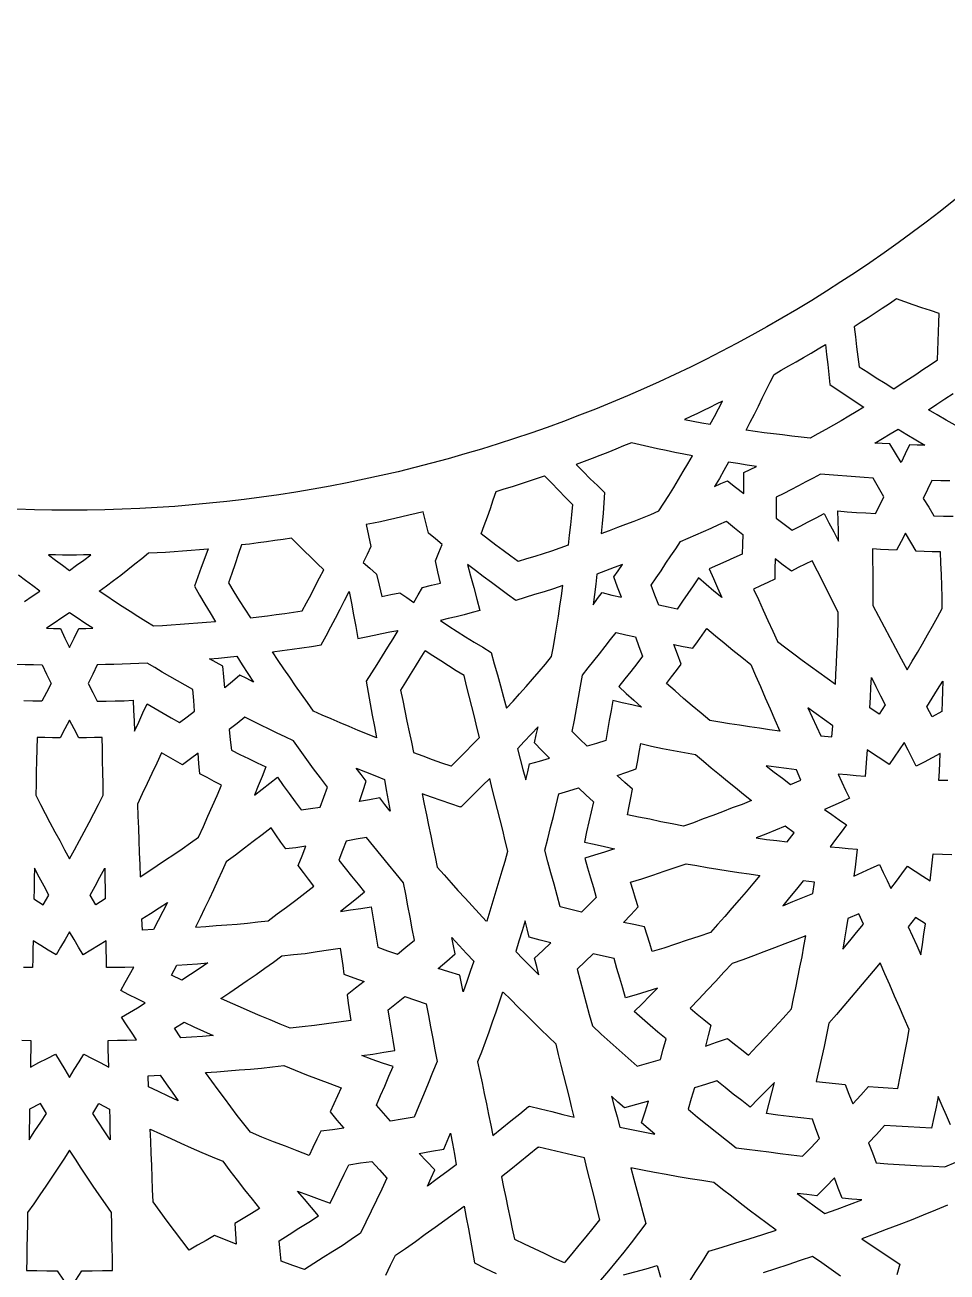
# Model space of a CAD drawing. Extents: x -250 to 250, y -250 to 250.
# Drawn here: x -4 to 78, y -193.8 to -82.8 of the extents above; entities that cross this region are included whole.
import ezdxf

# ---------------------------------------------------------------- set-up
doc = ezdxf.new("R2010")
doc.units = 0
doc.header["$MEASUREMENT"] = 0
doc.layers.add('LAYER_1', color=18, linetype='CONTINUOUS')
doc.layers.add('LAYER_2', color=174, linetype='CONTINUOUS')

msp = doc.modelspace()

# ---------------------------------------------------------------- linework, layer by layer
at = {"layer": 'LAYER_1'}
msp.add_lwpolyline([(0, 250, 0.414214), (-250, 0, 0.414214), (0, -250, 0.414214), (250, 0, 0.414214)], format="xyb", close=True, dxfattribs=at)
for points in [[(70.22, -113.22), (70.99, -113.71), (71.76, -114.21), (72.54, -114.7), (73.31, -115.19), (73.96, -114.76), (74.61, -114.33), (75.26, -113.91), (75.91, -113.48), (76.56, -113.06), (77.2, -112.62), (77.23, -111.78), (77.27, -110.95), (77.29, -110.13), (77.32, -109.3), (77.34, -108.48), (76.57, -108.23), (75.81, -107.97), (75.05, -107.72), (74.29, -107.46), (73.54, -107.19), (72.92, -107.62), (72.29, -108.03), (71.66, -108.45), (71.03, -108.86), (70.41, -109.27), (69.78, -109.68), (69.9, -110.57), (70.01, -111.45), (70.12, -112.33)], [(70.65, -116.83), (69.98, -117.24), (69.31, -117.64), (68.62, -118.03), (67.94, -118.42), (67.26, -118.81), (66.57, -119.2), (65.89, -119.59), (65.06, -119.5), (64.24, -119.4), (63.42, -119.3), (62.6, -119.2), (61.79, -119.1), (60.99, -118.99), (60.18, -118.87), (60.55, -118.16), (60.91, -117.45), (61.27, -116.74), (61.62, -116.03), (61.97, -115.32), (62.32, -114.61), (62.66, -113.91), (63.31, -113.53), (63.97, -113.15), (64.63, -112.78), (65.29, -112.4), (65.95, -112.03), (66.6, -111.64), (67.24, -111.24), (67.34, -112.13), (67.44, -113.02), (67.53, -113.92), (67.62, -114.8), (68.37, -115.32), (69.13, -115.82), (69.89, -116.33)], [(56.4, -117.12), (55.84, -117.39), (55.27, -117.66), (54.7, -117.92), (55.47, -118.08), (56.23, -118.21), (56.99, -118.35), (57.36, -117.66), (57.73, -116.97), (58.09, -116.29), (57.52, -116.57), (56.96, -116.84)], [(71.62, -120.04), (72.31, -119.62), (73, -119.19), (73.7, -118.77), (74.48, -119.25), (75.27, -119.74), (76.06, -120.22), (75.38, -120.2), (74.7, -120.17), (74.33, -120.97), (73.96, -121.76), (73.46, -120.93), (72.95, -120.1), (72.28, -120.07)], [(47.29, -128.08), (48.02, -127.8), (48.76, -127.52), (49.49, -127.24), (50.23, -126.97), (50.96, -126.67), (51.69, -126.37), (52.41, -126.06), (52.86, -125.37), (53.3, -124.68), (53.74, -123.98), (54.16, -123.27), (54.58, -122.56), (55, -121.86), (55.41, -121.16), (54.63, -121), (53.85, -120.85), (53.07, -120.69), (52.3, -120.53), (51.52, -120.36), (50.75, -120.17), (49.98, -119.99), (49.28, -120.28), (48.58, -120.57), (47.88, -120.86), (47.17, -121.13), (46.47, -121.4), (45.76, -121.67), (45.05, -121.93), (45.68, -122.56), (46.31, -123.19), (46.95, -123.81), (47.59, -124.43), (47.52, -125.34), (47.45, -126.25), (47.37, -127.17)], [(58.62, -121.72), (58.21, -122.45), (57.8, -123.18), (57.37, -123.89), (57.94, -123.63), (58.51, -123.37), (59.24, -123.95), (59.97, -124.52), (59.97, -123.59), (59.97, -122.65), (60.53, -122.38), (61.09, -122.1), (60.26, -121.98), (59.44, -121.85)], [(44.74, -125.5), (44.64, -126.4), (44.55, -127.31), (44.45, -128.22), (44.34, -129.12), (43.61, -129.38), (42.87, -129.63), (42.14, -129.88), (41.39, -130.11), (40.65, -130.33), (39.91, -130.56), (39.24, -130.08), (38.57, -129.59), (37.91, -129.1), (37.25, -128.61), (36.6, -128.11), (36.88, -127.36), (37.16, -126.6), (37.43, -125.84), (37.69, -125.08), (37.95, -124.32), (38.67, -124.1), (39.39, -123.88), (40.11, -123.66), (40.82, -123.42), (41.53, -123.17), (42.24, -122.93), (42.86, -123.57), (43.48, -124.22), (44.11, -124.86)], [(62.85, -126.7), (63.56, -127.24), (64.27, -127.77), (64.99, -127.42), (65.7, -127.04), (66.4, -126.67), (67.11, -126.29), (67.54, -127.11), (67.97, -127.92), (68.4, -128.74), (68.39, -127.84), (68.37, -126.95), (68.35, -126.05), (69.18, -126.13), (70.01, -126.19), (70.84, -126.24), (71.68, -126.29), (72.06, -125.55), (72.44, -124.81), (71.96, -123.98), (71.48, -123.15), (70.69, -123.09), (69.91, -123.04), (69.13, -122.98), (68.35, -122.92), (67.58, -122.86), (66.8, -122.78), (66.14, -123.13), (65.49, -123.48), (64.83, -123.83), (64.17, -124.18), (63.52, -124.52), (62.85, -124.85), (62.85, -125.78)], [(28.93, -126.73), (28.29, -126.88), (27.66, -127.02), (27.02, -127.15), (26.39, -127.28), (26.59, -128.25), (26.79, -129.22), (26.46, -129.93), (26.13, -130.64), (26.71, -131.16), (27.3, -131.68), (27.53, -132.68), (27.77, -133.67), (28.57, -133.51), (29.38, -133.34), (30.01, -133.78), (30.63, -134.2), (31.01, -133.54), (31.38, -132.87), (32.18, -132.68), (32.98, -132.49), (32.76, -131.49), (32.54, -130.49), (32.85, -129.77), (33.15, -129.05), (32.54, -128.55), (31.93, -128.05), (31.69, -127.09), (31.45, -126.13), (30.82, -126.28), (30.19, -126.43), (29.56, -126.58)], [(59.88, -128.15), (59.85, -129.03), (59.82, -129.91), (59.09, -130.24), (58.36, -130.57), (57.63, -130.9), (56.9, -131.22), (57.27, -132.07), (57.64, -132.92), (58.01, -133.76), (57.31, -133.19), (56.62, -132.61), (55.93, -132.03), (55.47, -132.72), (55, -133.41), (54.53, -134.1), (54.05, -134.79), (53.23, -134.63), (52.41, -134.45), (52.06, -133.56), (51.72, -132.67), (52.17, -132.03), (52.61, -131.38), (53.05, -130.72), (53.49, -130.07), (53.92, -129.42), (54.34, -128.78), (55.03, -128.49), (55.71, -128.2), (56.39, -127.89), (57.07, -127.59), (57.75, -127.28), (58.42, -126.98), (59.15, -127.56)], [(14.14, -132.47), (14.62, -133.25), (15.1, -134.03), (15.59, -134.8), (16.08, -135.58), (16.85, -135.5), (17.62, -135.39), (18.39, -135.28), (19.15, -135.18), (19.92, -135.07), (20.69, -134.96), (21.09, -134.23), (21.48, -133.5), (21.86, -132.76), (22.24, -132.03), (22.61, -131.29), (22.03, -130.74), (21.45, -130.18), (20.88, -129.62), (20.31, -129.06), (19.75, -128.49), (19, -128.59), (18.26, -128.7), (17.51, -128.8), (16.77, -128.91), (16.02, -129.01), (15.28, -129.09), (15, -129.93), (14.72, -130.78), (14.43, -131.63)], [(74.49, -140.19), (74.96, -139.42), (75.42, -138.65), (75.88, -137.88), (76.32, -137.09), (76.76, -136.31), (77.2, -135.53), (77.63, -134.75), (77.61, -133.74), (77.58, -132.73), (77.55, -131.72), (77.51, -130.71), (77.46, -129.7), (76.74, -129.69), (76.01, -129.66), (75.29, -129.63), (74.82, -128.83), (74.36, -128.03), (73.96, -128.79), (73.55, -129.55), (72.84, -129.52), (72.12, -129.48), (71.41, -129.44), (71.43, -130.45), (71.44, -131.45), (71.45, -132.45), (71.45, -133.46), (71.45, -134.47), (71.96, -135.42), (72.46, -136.37), (72.97, -137.33), (73.48, -138.28), (73.98, -139.23)], [(12.97, -135.92), (12.18, -135.99), (11.4, -136.05), (10.62, -136.11), (9.83, -136.17), (9.05, -136.24), (8.26, -136.29), (7.47, -136.33), (6.77, -135.89), (6.07, -135.45), (5.38, -135.01), (4.69, -134.57), (4, -134.12), (3.32, -133.66), (2.64, -133.2), (3.28, -132.73), (3.92, -132.25), (4.55, -131.77), (5.18, -131.28), (5.8, -130.78), (6.42, -130.29), (7.03, -129.8), (7.79, -129.76), (8.54, -129.72), (9.3, -129.66), (10.05, -129.6), (10.81, -129.54), (11.56, -129.48), (12.32, -129.42), (12.02, -130.25), (11.72, -131.09), (11.42, -131.93), (11.11, -132.76), (11.57, -133.55), (12.03, -134.35), (12.5, -135.14)], [(0, -130), (-0.63, -129.99), (-1.25, -129.98), (-1.88, -129.97), (-1.26, -130.44), (-0.63, -130.9), (0, -131.37), (0.63, -130.9), (1.26, -130.44), (1.88, -129.97), (1.25, -129.98), (0.63, -129.99)], [(38.86, -143.63), (39.45, -142.98), (40.03, -142.33), (40.62, -141.68), (41.19, -141.03), (41.76, -140.36), (42.32, -139.69), (42.88, -139.03), (43.04, -138.12), (43.19, -137.22), (43.34, -136.32), (43.48, -135.42), (43.62, -134.53), (43.75, -133.62), (43.88, -132.71), (43.05, -132.99), (42.21, -133.25), (41.37, -133.51), (40.53, -133.77), (39.69, -134.03), (38.96, -133.51), (38.24, -132.98), (37.52, -132.44), (36.8, -131.9), (36.1, -131.36), (35.39, -130.82), (35.67, -131.84), (35.95, -132.87), (36.22, -133.9), (36.5, -134.92), (35.8, -135.11), (35.1, -135.3), (34.4, -135.48), (33.69, -135.65), (32.99, -135.82), (33.73, -136.31), (34.48, -136.8), (35.23, -137.28), (35.99, -137.74), (36.75, -138.2), (37.51, -138.67), (37.78, -139.66), (38.05, -140.65), (38.32, -141.64), (38.59, -142.64)], [(49.19, -130.83), (48.43, -131.11), (47.67, -131.4), (46.91, -131.68), (46.8, -132.58), (46.68, -133.5), (46.56, -134.41), (46.97, -133.87), (47.38, -133.33), (48.23, -133.55), (49.08, -133.75), (48.75, -132.84), (48.41, -131.93), (48.81, -131.38)], [(62.77, -130.33), (62.74, -131.24), (62.72, -132.14), (62.1, -132.44), (61.47, -132.73), (60.84, -133.01), (61.27, -133.94), (61.7, -134.88), (62.12, -135.81), (62.55, -136.75), (62.98, -137.68), (63.7, -138.24), (64.43, -138.78), (65.17, -139.33), (65.9, -139.88), (66.64, -140.41), (67.38, -140.94), (68.13, -141.47), (68.17, -140.55), (68.22, -139.64), (68.26, -138.72), (68.3, -137.81), (68.33, -136.9), (68.36, -136), (68.38, -135.09), (67.92, -134.18), (67.45, -133.26), (66.99, -132.34), (66.53, -131.42), (66.06, -130.51), (65.44, -130.81), (64.82, -131.11), (64.21, -131.42), (63.48, -130.88)], [(27.31, -146.27), (26.49, -145.94), (25.68, -145.6), (24.88, -145.26), (24.07, -144.92), (23.28, -144.58), (22.48, -144.23), (21.69, -143.87), (21.16, -143.12), (20.63, -142.37), (20.1, -141.62), (19.58, -140.87), (19.06, -140.12), (18.55, -139.36), (18.05, -138.61), (18.92, -138.49), (19.79, -138.36), (20.66, -138.24), (21.52, -138.12), (22.39, -137.98), (22.82, -137.18), (23.24, -136.39), (23.66, -135.6), (24.07, -134.81), (24.47, -134.02), (24.87, -133.23), (25.07, -134.27), (25.26, -135.32), (25.46, -136.36), (25.65, -137.41), (26.37, -137.28), (27.08, -137.13), (27.79, -136.98), (28.5, -136.83), (29.21, -136.69), (28.75, -137.44), (28.29, -138.2), (27.82, -138.96), (27.34, -139.72), (26.86, -140.48), (26.37, -141.22), (26.56, -142.23), (26.74, -143.24), (26.93, -144.25), (27.12, -145.26)], [(0, -135.12), (-0.68, -135.58), (-1.37, -136.05), (-2.06, -136.51), (-1.44, -136.52), (-0.81, -136.53), (-0.41, -137.38), (0, -138.23), (0.41, -137.38), (0.81, -136.53), (1.44, -136.52), (2.06, -136.51), (1.37, -136.05), (0.68, -135.58)], [(63.17, -145.66), (62.27, -145.54), (61.37, -145.41), (60.48, -145.27), (59.59, -145.14), (58.71, -145.01), (57.83, -144.87), (56.95, -144.72), (56.17, -144.07), (55.39, -143.41), (54.62, -142.75), (53.86, -142.08), (53.1, -141.42), (53.54, -140.84), (53.98, -140.26), (54.41, -139.69), (54.07, -138.82), (53.74, -137.96), (54.59, -138.14), (55.43, -138.29), (55.85, -137.7), (56.26, -137.11), (56.67, -136.52), (57.45, -137.17), (58.22, -137.81), (59.01, -138.45), (59.8, -139.09), (60.59, -139.72), (61.02, -140.71), (61.45, -141.7), (61.88, -142.69), (62.31, -143.68), (62.74, -144.67)], [(50.97, -139), (50.45, -139.68), (49.93, -140.35), (49.4, -141.01), (48.86, -141.68), (49.52, -142.3), (50.19, -142.91), (50.86, -143.53), (50.01, -143.33), (49.16, -143.14), (48.31, -142.94), (48.16, -143.83), (48.01, -144.72), (47.86, -145.61), (47.7, -146.5), (46.87, -146.75), (46.05, -147.01), (45.37, -146.35), (44.7, -145.68), (44.9, -144.68), (45.09, -143.67), (45.27, -142.67), (45.45, -141.67), (45.63, -140.67), (46.14, -140.03), (46.64, -139.4), (47.14, -138.77), (47.64, -138.14), (48.13, -137.51), (48.62, -136.88), (49.48, -137.09), (50.34, -137.28), (50.65, -138.14)], [(31.62, -138.54), (31.59, -138.52), (31.17, -139.23), (30.74, -139.92), (30.31, -140.62), (29.88, -141.31), (29.44, -142.01), (29.63, -142.93), (29.82, -143.86), (30.01, -144.78), (30.21, -145.71), (30.4, -146.64), (30.59, -147.56), (31.42, -147.87), (32.25, -148.18), (33.09, -148.48), (33.92, -148.76), (33.95, -148.74), (33.98, -148.75), (34.61, -148.12), (35.23, -147.49), (35.85, -146.86), (36.47, -146.23), (36.24, -145.31), (36.01, -144.39), (35.78, -143.48), (35.55, -142.56), (35.32, -141.64), (35.09, -140.72), (34.39, -140.28), (33.7, -139.84), (33.01, -139.4), (32.32, -138.95), (31.64, -138.51)], [(1.65, -141.42), (2.06, -142.21), (2.47, -142.99), (3.27, -142.98), (4.07, -142.97), (4.87, -142.95), (5.67, -142.91), (5.7, -143.83), (5.74, -144.75), (5.77, -145.67), (6.15, -144.85), (6.52, -144.04), (6.89, -143.22), (7.61, -143.64), (8.33, -144.07), (9.05, -144.49), (9.78, -144.89), (10.45, -144.38), (11.11, -143.87), (11.04, -142.92), (10.97, -141.96), (10.28, -141.58), (9.6, -141.19), (8.92, -140.81), (8.25, -140.41), (7.58, -140), (6.91, -139.6), (6.17, -139.63), (5.43, -139.67), (4.68, -139.7), (3.94, -139.73), (3.2, -139.74), (2.45, -139.75), (2.06, -140.59)], [(12.44, -139.22), (13.25, -139.16), (14.06, -139.07), (14.87, -138.98), (15.36, -139.75), (15.86, -140.53), (16.36, -141.3), (15.76, -140.99), (15.16, -140.68), (14.49, -141.24), (13.81, -141.81), (13.71, -140.84), (13.62, -139.87), (13.03, -139.55)], [(71.18, -143.58), (71.23, -142.68), (71.28, -141.78), (71.32, -140.89), (71.73, -141.7), (72.14, -142.51), (72.55, -143.32), (72.01, -144.14)], [(76.25, -143.5), (76.73, -142.73), (77.2, -141.97), (77.67, -141.2), (77.65, -142.11), (77.63, -143.01), (77.6, -143.91), (76.72, -144.38)], [(67.88, -145.19), (67.14, -144.66), (66.41, -144.12), (65.68, -143.59), (66.06, -144.42), (66.44, -145.24), (66.81, -146.07), (67.8, -146.17)], [(0, -144.68), (-0.41, -145.47), (-0.83, -146.27), (-1.52, -146.26), (-2.21, -146.24), (-2.89, -146.23), (-2.92, -147.26), (-2.94, -148.29), (-2.96, -149.32), (-2.98, -150.35), (-3, -151.37), (-2.58, -152.18), (-2.16, -152.99), (-1.74, -153.8), (-1.31, -154.61), (-0.88, -155.41), (-0.44, -156.22), (0, -157.03), (0.44, -156.22), (0.88, -155.41), (1.31, -154.61), (1.74, -153.8), (2.16, -152.99), (2.58, -152.18), (3, -151.37), (2.98, -150.35), (2.96, -149.32), (2.94, -148.29), (2.92, -147.26), (2.89, -146.23), (2.21, -146.24), (1.52, -146.26), (0.83, -146.27), (0.41, -145.47)], [(14.39, -147.35), (15.15, -147.73), (15.91, -148.1), (16.68, -148.48), (17.45, -148.85), (17.12, -149.69), (16.79, -150.53), (16.45, -151.37), (17.14, -150.83), (17.82, -150.3), (18.49, -149.76), (19.01, -150.5), (19.53, -151.22), (20.06, -151.95), (20.59, -152.67), (21.44, -152.55), (22.29, -152.43), (22.62, -151.54), (22.94, -150.66), (22.32, -149.83), (21.71, -149.01), (21.11, -148.18), (20.51, -147.35), (19.92, -146.52), (19.19, -146.18), (18.46, -145.85), (17.74, -145.49), (17.01, -145.13), (16.3, -144.77), (15.58, -144.42), (14.9, -144.97), (14.21, -145.53), (14.3, -146.44)], [(41.35, -146.7), (41.51, -145.98), (41.67, -145.27), (41.06, -145.92), (40.45, -146.58), (39.84, -147.25), (40.08, -148.17), (40.33, -149.08), (40.58, -150), (40.75, -149.28), (40.92, -148.56), (41.81, -148.32), (42.69, -148.08), (42.02, -147.39)], [(6.29, -158.63), (7.04, -158.13), (7.8, -157.63), (8.54, -157.13), (9.28, -156.63), (10.02, -156.13), (10.75, -155.61), (11.48, -155.09), (11.9, -154.16), (12.31, -153.24), (12.72, -152.31), (13.12, -151.39), (13.52, -150.46), (12.87, -150.13), (12.23, -149.79), (11.59, -149.45), (11.51, -148.53), (11.44, -147.61), (10.75, -148.13), (10.06, -148.65), (9.43, -148.31), (8.8, -147.95), (8.17, -147.6), (7.76, -148.51), (7.33, -149.42), (6.91, -150.33), (6.47, -151.24), (6.03, -152.16), (6.07, -153.23), (6.12, -154.31), (6.16, -155.39), (6.2, -156.47), (6.25, -157.55)], [(60.67, -151.83), (59.82, -152.18), (58.95, -152.5), (58.09, -152.83), (57.22, -153.16), (56.36, -153.48), (55.49, -153.81), (54.62, -154.11), (53.61, -153.91), (52.6, -153.72), (51.6, -153.51), (50.61, -153.31), (49.62, -153.1), (49.77, -152.35), (49.92, -151.59), (50.06, -150.84), (49.39, -150.22), (48.72, -149.6), (49.56, -149.32), (50.4, -149.03), (50.54, -148.28), (50.67, -147.52), (50.8, -146.77), (51.77, -146.99), (52.74, -147.2), (53.72, -147.38), (54.69, -147.57), (55.68, -147.74), (56.38, -148.33), (57.08, -148.92), (57.8, -149.51), (58.51, -150.1), (59.23, -150.68), (59.95, -151.27)], [(64.66, -149.1), (63.76, -148.99), (62.86, -148.86), (61.97, -148.74), (62.68, -149.3), (63.41, -149.85), (64.13, -150.4), (65.05, -150.02)], [(26.39, -150.11), (25.94, -149.53), (25.49, -148.95), (26.32, -149.29), (27.16, -149.62), (28, -149.96), (28.17, -150.89), (28.35, -151.83), (28.52, -152.77), (28.05, -152.19), (27.59, -151.61), (26.69, -151.77), (25.79, -151.92), (26.09, -151.02)], [(34.78, -152.39), (34.76, -152.42), (33.9, -152.14), (33.05, -151.84), (32.2, -151.54), (31.35, -151.23), (31.55, -152.17), (31.74, -153.1), (31.93, -154.04), (32.13, -154.97), (32.32, -155.9), (32.51, -156.84), (32.71, -157.77), (33.32, -158.46), (33.93, -159.15), (34.55, -159.84), (35.18, -160.53), (35.81, -161.22), (36.44, -161.9), (37.07, -162.57), (37.09, -162.51), (37.14, -162.56), (37.41, -161.67), (37.69, -160.78), (37.96, -159.89), (38.22, -159), (38.48, -158.11), (38.74, -157.23), (38.99, -156.34), (38.76, -155.42), (38.53, -154.49), (38.29, -153.57), (38.06, -152.64), (37.83, -151.72), (37.6, -150.79), (37.37, -149.87), (36.74, -150.5), (36.1, -151.13), (35.46, -151.77), (34.82, -152.4)], [(48.46, -156.15), (47.58, -156.42), (46.7, -156.69), (45.82, -156.96), (46.08, -157.84), (46.33, -158.72), (46.59, -159.59), (46.85, -160.47), (46.2, -161.13), (45.54, -161.78), (44.59, -161.55), (43.64, -161.31), (43.37, -160.3), (43.09, -159.29), (42.82, -158.28), (42.55, -157.28), (42.28, -156.27), (42.54, -155.26), (42.79, -154.25), (43.04, -153.25), (43.28, -152.24), (43.52, -151.24), (44.4, -150.98), (45.28, -150.71), (45.93, -151.34), (46.59, -151.96), (46.39, -152.85), (46.2, -153.74), (45.99, -154.63), (45.79, -155.53), (46.67, -155.73), (47.57, -155.94)], [(11.21, -163.12), (12.13, -163.05), (13.05, -162.97), (13.98, -162.9), (14.9, -162.83), (15.82, -162.74), (16.74, -162.64), (17.66, -162.54), (18.48, -161.93), (19.3, -161.32), (20.12, -160.72), (20.92, -160.09), (21.72, -159.45), (21.26, -158.85), (20.8, -158.24), (20.34, -157.63), (20.68, -156.77), (21.02, -155.91), (20.14, -156.04), (19.25, -156.15), (18.8, -155.53), (18.36, -154.9), (17.92, -154.28), (17.13, -154.88), (16.34, -155.49), (15.55, -156.09), (14.75, -156.7), (13.94, -157.28), (13.57, -158.11), (13.18, -158.94), (12.8, -159.78), (12.41, -160.61), (12.01, -161.45), (11.62, -162.28)], [(63.64, -154.12), (62.79, -154.47), (61.93, -154.83), (61.07, -155.17), (61.98, -155.3), (62.9, -155.41), (63.82, -155.52), (64.45, -154.72)], [(24.09, -161.71), (25, -161.58), (25.91, -161.44), (26.82, -161.29), (26.97, -162.19), (27.12, -163.09), (27.27, -163.99), (27.42, -164.89), (28.29, -165.21), (29.17, -165.52), (29.92, -164.9), (30.67, -164.28), (30.48, -163.25), (30.29, -162.23), (30.1, -161.2), (29.91, -160.17), (29.71, -159.15), (29.04, -158.35), (28.38, -157.54), (27.71, -156.74), (27.06, -155.94), (26.41, -155.13), (25.5, -155.29), (24.59, -155.45), (24.28, -156.29), (23.96, -157.14), (24.52, -157.86), (25.09, -158.58), (25.66, -159.28), (26.23, -159.99), (25.52, -160.58), (24.81, -161.15)], [(61.4, -158.51), (60.79, -159.24), (60.17, -159.96), (59.55, -160.69), (58.92, -161.43), (58.29, -162.16), (57.64, -162.87), (57, -163.58), (55.97, -163.93), (54.94, -164.28), (53.91, -164.63), (52.87, -164.97), (51.83, -165.29), (51.6, -164.55), (51.37, -163.82), (51.14, -163.08), (50.2, -162.88), (49.27, -162.68), (49.93, -162), (50.58, -161.31), (50.35, -160.57), (50.12, -159.84), (49.89, -159.1), (50.89, -158.8), (51.89, -158.48), (52.88, -158.14), (53.87, -157.8), (54.86, -157.46), (55.79, -157.63), (56.72, -157.8), (57.65, -157.95), (58.58, -158.09), (59.52, -158.23), (60.46, -158.37)], [(-1.84, -160.25), (-2.27, -159.46), (-2.7, -158.66), (-3.13, -157.87), (-3.14, -158.78), (-3.16, -159.69), (-3.18, -160.59), (-2.34, -161.11)], [(1.84, -160.25), (2.27, -159.46), (2.7, -158.66), (3.13, -157.87), (3.14, -158.78), (3.16, -159.69), (3.18, -160.59), (2.34, -161.11)], [(66.27, -159.1), (65.24, -158.99), (64.65, -159.73), (64.05, -160.47), (63.44, -161.2), (64.34, -160.84), (65.23, -160.47), (66.12, -160.11)], [(6.44, -162.38), (7.2, -161.88), (7.96, -161.39), (8.71, -160.9), (8.3, -161.71), (7.89, -162.52), (7.47, -163.33), (6.48, -163.37)], [(70.21, -161.92), (69.22, -162.33), (69.07, -163.25), (68.92, -164.16), (68.77, -165.08), (69.39, -164.33), (70, -163.58), (70.61, -162.83)], [(40.89, -163.99), (40.71, -163.27), (40.53, -162.54), (40.25, -163.45), (39.97, -164.37), (39.69, -165.28), (40.36, -165.97), (41.04, -166.65), (41.73, -167.34), (41.55, -166.61), (41.36, -165.88), (42.1, -165.2), (42.82, -164.51), (41.86, -164.26)], [(76.12, -162.8), (75.25, -162.25), (74.6, -163.09), (74.98, -163.92), (75.36, -164.74), (75.73, -165.57), (75.87, -164.65), (75.99, -163.72)], [(34.31, -165.49), (34.15, -164.76), (34, -164.02), (34.65, -164.73), (35.3, -165.44), (35.96, -166.14), (35.64, -167.05), (35.33, -167.96), (35.01, -168.86), (34.85, -168.13), (34.7, -167.39), (33.75, -167.1), (32.79, -166.8), (33.55, -166.14)], [(65.49, -163.88), (64.56, -164.25), (63.63, -164.6), (62.69, -164.95), (61.76, -165.31), (60.83, -165.66), (59.89, -166.01), (58.95, -166.34), (58.21, -167.13), (57.47, -167.93), (56.72, -168.73), (55.96, -169.53), (55.2, -170.33), (55.81, -170.84), (56.42, -171.33), (57.03, -171.83), (56.8, -172.76), (56.56, -173.69), (57.54, -173.35), (58.51, -173.02), (59.14, -173.51), (59.76, -174), (60.39, -174.49), (61.17, -173.68), (61.94, -172.87), (62.7, -172.04), (63.46, -171.21), (64.21, -170.38), (64.4, -169.45), (64.6, -168.52), (64.78, -167.59), (64.97, -166.66), (65.15, -165.74), (65.32, -164.81)], [(26.2, -167.96), (25.44, -168.54), (24.68, -169.12), (24.79, -169.88), (24.9, -170.64), (25.02, -171.41), (23.94, -171.56), (22.86, -171.71), (21.78, -171.87), (20.7, -171.99), (19.62, -172.11), (18.73, -171.74), (17.84, -171.37), (16.95, -171), (16.07, -170.63), (15.2, -170.24), (14.32, -169.84), (13.46, -169.45), (14.25, -168.92), (15.03, -168.39), (15.81, -167.87), (16.59, -167.32), (17.36, -166.77), (18.13, -166.22), (18.89, -165.67), (19.93, -165.55), (20.97, -165.44), (22.01, -165.29), (23.04, -165.14), (24.08, -164.99), (24.19, -165.76), (24.3, -166.52), (24.41, -167.28), (25.3, -167.62)], [(9.53, -166.48), (10.46, -166.44), (11.38, -166.36), (12.3, -166.29), (11.53, -166.81), (10.76, -167.32), (9.98, -167.82), (9.07, -167.37)], [(52.31, -168.54), (51.36, -168.83), (50.41, -169.12), (49.46, -169.41), (49.2, -168.53), (48.95, -167.66), (48.69, -166.78), (48.43, -165.9), (47.5, -165.69), (46.57, -165.47), (45.86, -166.16), (45.14, -166.86), (45.41, -167.86), (45.69, -168.87), (45.96, -169.88), (46.23, -170.89), (46.5, -171.9), (47.29, -172.62), (48.08, -173.34), (48.88, -174.06), (49.69, -174.78), (50.5, -175.49), (51.52, -175.19), (52.55, -174.88), (52.8, -173.97), (53.06, -173.06), (52.34, -172.46), (51.64, -171.85), (50.93, -171.23), (50.23, -170.62), (50.93, -169.92), (51.62, -169.23)], [(72.1, -166.27), (71.47, -167.04), (70.83, -167.81), (70.18, -168.58), (69.53, -169.35), (68.87, -170.12), (68.22, -170.89), (67.55, -171.66), (67.33, -172.69), (67.11, -173.73), (66.88, -174.76), (66.64, -175.8), (66.4, -176.85), (67.26, -176.94), (68.12, -177.02), (68.99, -177.11), (69.32, -177.97), (69.66, -178.83), (70.37, -178.07), (71.06, -177.29), (71.93, -177.34), (72.8, -177.4), (73.67, -177.46), (73.88, -176.41), (74.09, -175.36), (74.29, -174.31), (74.49, -173.26), (74.68, -172.21), (74.25, -171.22), (73.82, -170.23), (73.39, -169.24), (72.96, -168.25), (72.53, -167.26)], [(26, -174.54), (26.98, -174.4), (27.96, -174.25), (28.94, -174.08), (28.79, -173.18), (28.64, -172.28), (28.49, -171.38), (28.34, -170.47), (29.09, -169.88), (29.83, -169.29), (30.78, -169.61), (31.73, -169.93), (31.92, -170.96), (32.11, -171.98), (32.3, -173.01), (32.49, -174.04), (32.69, -175.06), (32.29, -176.05), (31.89, -177.04), (31.48, -178.03), (31.07, -179.02), (30.65, -180.01), (29.59, -180.19), (28.54, -180.38), (27.91, -179.67), (27.29, -178.96), (27.67, -178.1), (28.04, -177.25), (28.41, -176.38), (28.77, -175.51), (27.85, -175.21), (26.92, -174.88)], [(38.56, -168.95), (38.52, -168.9), (38.21, -169.8), (37.91, -170.69), (37.6, -171.57), (37.28, -172.45), (36.96, -173.34), (36.63, -174.23), (36.3, -175.11), (36.5, -176.05), (36.69, -176.98), (36.88, -177.91), (37.08, -178.85), (37.27, -179.78), (37.46, -180.72), (37.66, -181.65), (38.46, -181.01), (39.26, -180.36), (40.05, -179.72), (40.83, -179.06), (40.87, -179.07), (40.9, -179.04), (41.89, -179.28), (42.89, -179.53), (43.88, -179.77), (44.89, -180.01), (44.66, -179.08), (44.43, -178.16), (44.2, -177.23), (43.96, -176.3), (43.73, -175.38), (43.5, -174.45), (43.27, -173.53), (42.59, -172.87), (41.91, -172.21), (41.24, -171.54), (40.57, -170.88), (39.9, -170.22), (39.24, -169.55), (38.58, -168.89)], [(9.32, -172.11), (10.2, -171.57), (11.06, -171.97), (11.92, -172.36), (12.78, -172.75), (11.82, -172.83), (10.86, -172.9), (9.9, -172.95)], [(6.99, -176.33), (8.07, -176.28), (8.59, -177.05), (9.13, -177.81), (9.66, -178.57), (8.78, -178.16), (7.9, -177.74), (7.03, -177.33)], [(12.1, -176.06), (13.1, -175.98), (14.09, -175.9), (15.08, -175.82), (16.08, -175.75), (17.07, -175.65), (18.06, -175.54), (19.06, -175.43), (20.07, -175.84), (21.09, -176.24), (22.11, -176.65), (23.14, -177.03), (24.17, -177.4), (23.84, -178.12), (23.51, -178.84), (23.17, -179.56), (23.78, -180.29), (24.4, -181.01), (23.38, -181.16), (22.35, -181.28), (22, -181.99), (21.65, -182.71), (21.3, -183.42), (20.25, -183.01), (19.2, -182.61), (18.15, -182.21), (17.11, -181.81), (16.08, -181.37), (15.5, -180.61), (14.92, -179.86), (14.35, -179.1), (13.78, -178.34), (13.21, -177.58), (12.66, -176.82)], [(66.07, -180.2), (65.05, -180.09), (64.02, -179.97), (63, -179.84), (61.98, -179.7), (62.22, -178.78), (62.46, -177.85), (62.7, -176.93), (61.98, -177.66), (61.26, -178.39), (60.54, -179.13), (59.79, -178.55), (59.04, -177.97), (58.3, -177.38), (57.56, -176.8), (56.57, -177.11), (55.58, -177.41), (55.3, -178.37), (55.02, -179.32), (55.86, -180.01), (56.71, -180.7), (57.56, -181.38), (58.42, -182.06), (59.28, -182.74), (60.25, -182.87), (61.23, -183), (62.21, -183.12), (63.2, -183.25), (64.18, -183.37), (65.18, -183.49), (65.95, -182.71), (66.7, -181.91), (66.39, -181.05)], [(49.36, -179.19), (48.78, -178.68), (48.2, -178.16), (48.45, -179.08), (48.7, -180), (48.95, -180.92), (49.98, -181.13), (51.02, -181.34), (52.07, -181.54), (51.48, -181.03), (50.88, -180.52), (51.19, -179.56), (51.49, -178.61), (50.43, -178.9)], [(-2.06, -179.69), (-2.59, -178.82), (-3.55, -179.31), (-3.57, -180.21), (-3.59, -181.12), (-3.6, -182.03), (-3.08, -181.25), (-2.57, -180.47)], [(2.06, -179.69), (2.59, -178.82), (3.55, -179.31), (3.57, -180.21), (3.59, -181.12), (3.6, -182.03), (3.08, -181.25), (2.57, -180.47)], [(7.18, -181.08), (8.09, -181.5), (9, -181.92), (9.91, -182.34), (10.83, -182.76), (11.76, -183.17), (12.69, -183.56), (13.62, -183.95), (14.26, -184.79), (14.92, -185.63), (15.57, -186.48), (16.24, -187.32), (16.9, -188.16), (16.17, -188.6), (15.43, -189.05), (14.69, -189.49), (14.76, -190.41), (14.83, -191.34), (13.86, -190.95), (12.89, -190.56), (12.14, -191.01), (11.39, -191.43), (10.63, -191.85), (9.98, -190.99), (9.33, -190.13), (8.69, -189.27), (8.06, -188.41), (7.44, -187.55), (7.39, -186.47), (7.35, -185.39), (7.31, -184.31), (7.26, -183.23), (7.22, -182.15)], [(33.28, -182.87), (33.58, -182.16), (33.88, -181.44), (34.05, -182.38), (34.23, -183.32), (34.4, -184.25), (33.56, -184.88), (32.71, -185.51), (31.85, -186.15), (32.17, -185.43), (32.48, -184.72), (31.79, -183.98), (31.1, -183.25), (32.19, -183.06)], [(41.7, -182.72), (41.66, -182.71), (40.86, -183.38), (40.05, -184.03), (39.24, -184.67), (38.42, -185.32), (38.61, -186.25), (38.8, -187.17), (38.99, -188.1), (39.19, -189.03), (39.38, -189.95), (39.57, -190.88), (40.45, -191.3), (41.33, -191.72), (42.22, -192.14), (43.11, -192.56), (44, -192.95), (44.03, -192.91), (44.08, -192.93), (44.7, -192.18), (45.33, -191.42), (45.95, -190.66), (46.56, -189.91), (47.17, -189.15), (46.94, -188.23), (46.71, -187.32), (46.48, -186.4), (46.25, -185.48), (46.02, -184.56), (45.79, -183.64), (44.77, -183.41), (43.76, -183.17), (42.74, -182.93), (41.74, -182.69)], [(18.65, -191.03), (19.53, -190.47), (20.4, -189.91), (21.27, -189.36), (22.13, -188.8), (21.51, -188.07), (20.89, -187.33), (20.28, -186.6), (21.24, -186.96), (22.21, -187.31), (23.18, -187.67), (23.6, -186.83), (24.02, -185.97), (24.44, -185.11), (24.85, -184.25), (25.87, -184.1), (26.9, -183.96), (27.57, -184.7), (28.23, -185.45), (27.77, -186.42), (27.31, -187.4), (26.84, -188.39), (26.36, -189.37), (25.88, -190.35), (25.06, -190.91), (24.24, -191.46), (23.41, -191.99), (22.57, -192.52), (21.73, -193.05), (20.89, -193.58), (19.86, -193.22), (18.83, -192.85), (18.74, -191.94)], [(70.46, -187.38), (69.59, -187.31), (68.71, -187.24), (68.38, -186.33), (68.04, -185.41), (67.26, -186.23), (66.46, -187.02), (65.59, -186.92), (64.72, -186.82), (65.54, -187.42), (66.36, -188.01), (67.19, -188.59), (68.28, -188.2), (69.37, -187.79)]]:
    msp.add_lwpolyline(points, close=True, dxfattribs=at)
for points in [[(78.76, -118.42), (77.97, -117.97), (77.18, -117.51), (76.39, -117.05), (77.13, -116.56), (77.86, -116.08), (78.6, -115.6)], [(78.31, -123.39), (77.5, -123.37), (76.7, -123.35), (76.32, -124.15), (75.94, -124.95), (76.42, -125.73), (76.89, -126.51), (77.74, -126.52), (78.59, -126.54)], [(-4, -134.12), (-3.32, -133.66), (-2.64, -133.2), (-3.28, -132.73), (-3.92, -132.25), (-4.55, -131.77)], [(-4.68, -139.7), (-3.94, -139.73), (-3.2, -139.74), (-2.45, -139.75), (-2.06, -140.59), (-1.65, -141.42), (-2.06, -142.21), (-2.47, -142.99), (-3.27, -142.98), (-4.07, -142.97)], [(78.13, -150.07), (77.33, -150.05), (77.37, -149.26), (77.41, -148.46), (77.45, -147.66), (76.74, -148.04), (76.03, -148.42), (75.31, -148.78), (74.96, -148.08), (74.6, -147.37), (74.24, -146.67), (73.8, -147.32), (73.36, -147.98), (72.91, -148.64), (72.25, -148.2), (71.6, -147.76), (70.94, -147.32), (70.88, -148.11), (70.82, -148.9), (70.76, -149.69), (69.96, -149.63), (69.17, -149.55), (68.37, -149.48), (68.7, -150.2), (69.03, -150.92), (69.36, -151.63), (68.63, -151.97), (67.89, -152.3), (67.16, -152.63), (67.8, -153.09), (68.45, -153.55), (69.1, -154), (68.62, -154.66), (68.13, -155.31), (67.64, -155.96), (68.45, -156.03), (69.26, -156.1), (70.07, -156.17), (69.97, -156.96), (69.87, -157.76), (69.77, -158.56), (70.53, -158.21), (71.29, -157.87), (72.05, -157.52), (72.38, -158.24), (72.71, -158.96), (73.04, -159.68), (73.54, -159.02), (74.04, -158.36), (74.54, -157.69), (75.21, -158.13), (75.89, -158.56), (76.56, -158.99), (76.65, -158.18), (76.73, -157.38), (76.81, -156.58), (77.64, -156.61), (78.47, -156.65)], [(-4.26, -173.17), (-3.43, -173.19), (-3.44, -173.98), (-3.46, -174.77), (-3.48, -175.56), (-2.73, -175.17), (-2, -174.79), (-1.26, -174.41), (-0.85, -175.1), (-0.42, -175.79), (0, -176.48), (0.42, -175.79), (0.85, -175.1), (1.26, -174.41), (2, -174.79), (2.73, -175.17), (3.48, -175.56), (3.46, -174.77), (3.44, -173.98), (3.43, -173.19), (4.26, -173.17), (5.1, -173.16), (5.94, -173.13), (5.5, -172.47), (5.06, -171.79), (4.63, -171.12), (5.33, -170.71), (6.03, -170.28), (6.73, -169.85), (6, -169.49), (5.28, -169.13), (4.56, -168.75), (4.95, -168.05), (5.33, -167.36), (5.71, -166.66), (4.91, -166.69), (4.11, -166.7), (3.3, -166.71), (3.28, -165.92), (3.27, -165.13), (3.25, -164.34), (2.57, -164.75), (1.89, -165.15), (1.2, -165.56), (0.8, -164.88), (0.4, -164.2), (0, -163.53), (-0.4, -164.2), (-0.8, -164.88), (-1.2, -165.56), (-1.89, -165.15), (-2.57, -164.75), (-3.25, -164.34), (-3.27, -165.13), (-3.28, -165.92), (-3.3, -166.71), (-4.11, -166.7)], [(78.36, -180.71), (78, -179.86), (77.63, -179.02), (77.26, -178.17), (77.08, -179.12), (76.88, -180.06), (76.68, -181.01), (75.63, -180.95), (74.58, -180.89), (73.53, -180.83), (72.49, -180.77), (71.79, -181.55), (71.07, -182.31), (71.42, -183.2), (71.76, -184.1), (72.78, -184.18), (73.78, -184.24), (74.79, -184.29), (75.8, -184.34), (76.82, -184.39), (77.84, -184.44), (78.82, -184.04)], [(0.55, -194.52), (1.1, -193.71), (2.01, -193.69), (2.92, -193.68), (3.83, -193.66), (3.81, -192.64), (3.79, -191.61), (3.77, -190.58), (3.75, -189.55), (3.73, -188.52), (3.19, -187.73), (2.64, -186.94), (2.11, -186.15), (1.57, -185.35), (1.04, -184.56), (0.52, -183.77), (0, -182.97), (-0.52, -183.77), (-1.04, -184.56), (-1.57, -185.35), (-2.11, -186.15), (-2.64, -186.94), (-3.19, -187.73), (-3.73, -188.52), (-3.75, -189.55), (-3.77, -190.58), (-3.79, -191.61), (-3.81, -192.64), (-3.83, -193.66), (-2.92, -193.68), (-2.01, -193.69), (-1.1, -193.71), (-0.55, -194.52)], [(55.15, -194.66), (55.72, -193.77), (56.29, -192.87), (56.85, -191.96), (58.05, -191.59), (59.25, -191.22), (60.45, -190.85), (61.66, -190.48), (62.85, -190.08), (62.05, -189.49), (61.25, -188.9), (60.45, -188.29), (59.66, -187.67), (58.87, -187.06), (58.09, -186.45), (57.31, -185.83), (56.25, -185.67), (55.19, -185.5), (54.13, -185.33), (53.08, -185.14), (52.02, -184.94), (50.97, -184.74), (49.92, -184.54), (50.19, -185.53), (50.46, -186.52), (50.73, -187.51), (51, -188.51), (51.27, -189.5), (50.61, -190.35), (49.95, -191.2), (49.29, -192.05), (48.61, -192.88), (47.93, -193.71), (47.24, -194.54)], [(28.12, -194.08), (28.56, -193.19), (28.99, -192.3), (29.88, -191.7), (30.76, -191.08), (31.64, -190.45), (32.51, -189.82), (33.37, -189.19), (34.23, -188.56), (35.09, -187.94), (35.28, -188.95), (35.47, -189.96), (35.66, -190.97), (35.84, -191.98), (36.03, -192.99), (36.99, -193.48), (37.95, -193.94)], [(78.1, -187.85), (77.02, -188.3), (75.93, -188.74), (74.85, -189.19), (73.75, -189.61), (72.65, -190.02), (71.56, -190.43), (70.46, -190.85), (71.3, -191.41), (72.15, -191.98), (73, -192.54), (73.86, -193.1), (73.59, -194.06)], [(68.58, -194.17), (67.74, -193.58), (66.9, -192.99), (66.07, -192.41), (64.98, -192.78), (63.88, -193.16), (62.79, -193.53), (61.68, -193.87)], [(49.27, -194.05), (50.27, -193.79), (51.28, -193.52), (52.28, -193.24), (52.56, -194.27)]]:
    msp.add_lwpolyline(points, dxfattribs=at)
at = {"layer": 'LAYER_2'}
for points in [[(214, 0, 0.414214), (0, 214, 0.414214), (-214, 0, 0.414214), (0, -214, 0.414214)], [(-126, 0, -0.414214), (0, 126, -0.414214), (126, 0, -0.414214), (0, -126, -0.414214)]]:
    msp.add_lwpolyline(points, format="xyb", close=True, dxfattribs=at)

doc.saveas('drawing.dxf')
